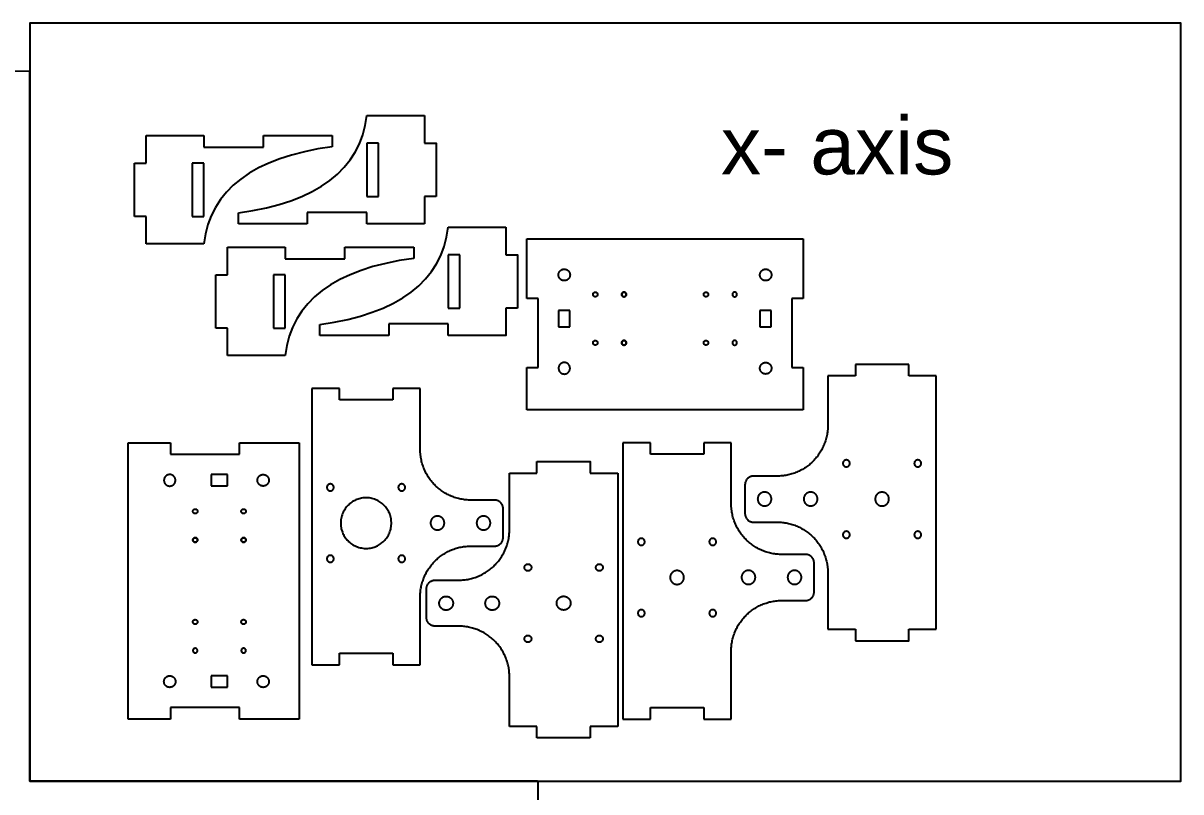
# Model space of a CAD drawing. Header units: millimetres. Extents: x 0 to 1320, y -1499 to 0.
# Drawn here: x 308 to 810, y -1011 to -677 of the extents above; entities that cross this region are included whole.
import ezdxf

# ---------------------------------------------------------------- set-up
doc = ezdxf.new("R2010")
doc.units = ezdxf.units.MM
doc.header["$MEASUREMENT"] = 0
for name, color, linetype, true_color in [('Default', 178, 'Continuous', 0x000000), ('inner', 5, 'Continuous', 0x0000ff), ('mechanics', 178, 'Continuous', 0x000000), ('outer', 1, 'Continuous', 0xff0000)]:
    doc.layers.add(name, color=color, linetype=linetype, true_color=true_color)

msp = doc.modelspace()

# ---------------------------------------------------------------- linework, layer by layer
at = {"layer": 'Default'}
for points in [[(310.76, -698.05), (184.75, -697.88), (185.72, -1498.61), (532.03, -1499.08), (531.43, -1006.32)], [(531.06, -1006.32), (310.76, -1006.32), (310.76, -698.31)]]:
    msp.add_lwpolyline(points, dxfattribs=at)
at = {"layer": 'inner'}
msp.add_lwpolyline([(310.76, -1006.32), (810.32, -1006.32), (810.32, -677.03), (310.76, -677.03)], close=True, dxfattribs=at)
for points in [[(462.06, -729.12), (459.56, -729.12), (457.06, -729.12)], [(457.06, -729.12), (457.06, -740.7), (457.06, -752.27)], [(462.06, -752.27), (462.06, -740.7), (462.06, -729.12)], [(386.21, -737.8), (383.71, -737.8), (381.21, -737.8)], [(381.21, -737.8), (381.21, -749.38), (381.21, -760.96)], [(386.21, -760.96), (386.21, -749.38), (386.21, -737.8)], [(457.06, -752.27), (459.56, -752.27), (462.06, -752.27)], [(381.21, -760.96), (383.71, -760.96), (386.21, -760.96)], [(497.36, -777.61), (494.86, -777.61), (492.36, -777.61)], [(492.36, -777.61), (492.36, -789.19), (492.36, -800.76)], [(497.36, -800.76), (497.36, -789.19), (497.36, -777.61)], [(421.51, -786.29), (419.01, -786.29), (416.51, -786.29)], [(416.51, -786.29), (416.51, -797.87), (416.51, -809.44)], [(421.51, -809.44), (421.51, -797.87), (421.51, -786.29)], [(492.36, -800.76), (494.86, -800.76), (497.36, -800.76)], [(416.51, -809.44), (419.01, -809.44), (421.51, -809.44)], [(692.2, -825.25), (680.62, -825.25), (669.05, -825.25)], [(669.05, -825.25), (669.05, -827.75), (669.05, -830.25)], [(692.2, -830.25), (692.2, -827.75), (692.2, -825.25)], [(669.05, -830.25), (663.09, -830.25), (657.12, -830.25)], [(704.12, -830.25), (698.16, -830.25), (692.2, -830.25)], [(704.12, -940.24), (704.12, -885.25), (704.12, -830.25)], [(445.08, -835.68), (439.12, -835.68), (433.16, -835.68)], [(433.16, -835.68), (433.16, -895.67), (433.16, -955.67)], [(445.08, -840.68), (445.08, -838.18), (445.08, -835.68)], [(480.16, -835.68), (474.19, -835.68), (468.23, -835.68)], [(468.23, -835.68), (468.23, -838.17), (468.23, -840.67)], [(468.23, -840.67), (456.66, -840.67), (445.08, -840.68)], [(580.07, -859.3), (574.11, -859.3), (568.15, -859.3)], [(568.15, -859.3), (568.15, -919.29), (568.15, -979.29)], [(580.07, -864.3), (580.07, -861.8), (580.07, -859.3)], [(615.15, -859.3), (609.18, -859.3), (603.22, -859.3)], [(603.22, -859.3), (603.22, -861.8), (603.22, -864.29)], [(530.84, -872.44), (530.84, -869.94), (530.84, -867.44)], [(530.84, -867.44), (542.42, -867.44), (554, -867.44)], [(554, -867.44), (553.99, -867.44), (553.99, -867.44)], [(553.99, -867.44), (553.99, -869.94), (553.99, -872.44)], [(554, -867.44), (554, -867.44), (554, -867.44)], [(603.22, -864.29), (591.65, -864.3), (580.07, -864.3)], [(518.92, -872.44), (524.88, -872.44), (530.84, -872.44)], [(553.99, -872.44), (559.95, -872.44), (565.92, -872.44)], [(565.92, -872.44), (565.92, -927.44), (565.92, -982.44)], [(657.12, -940.25), (663.09, -940.25), (669.05, -940.24)], [(669.05, -940.24), (669.05, -942.74), (669.05, -945.24)], [(692.2, -945.24), (692.2, -942.74), (692.2, -940.24)], [(692.2, -940.24), (698.16, -940.24), (704.12, -940.24)], [(669.05, -945.24), (680.63, -945.25), (692.2, -945.25)], [(692.2, -945.25), (692.2, -945.25), (692.2, -945.24)], [(692.2, -945.24), (692.2, -945.24), (692.2, -945.24)], [(445.08, -955.67), (445.08, -953.17), (445.08, -950.67)], [(445.08, -950.67), (456.66, -950.67), (468.23, -950.67)], [(468.23, -950.67), (468.23, -953.17), (468.23, -955.67)], [(433.16, -955.67), (439.12, -955.67), (445.08, -955.67)], [(468.23, -955.67), (474.19, -955.67), (480.16, -955.67)], [(580.07, -979.29), (580.07, -976.79), (580.07, -974.29)], [(580.07, -974.29), (591.65, -974.29), (603.22, -974.29)], [(603.22, -974.29), (603.22, -976.79), (603.22, -979.29)], [(568.15, -979.29), (574.11, -979.29), (580.07, -979.29)], [(603.22, -979.29), (609.18, -979.29), (615.15, -979.29)], [(530.84, -982.44), (524.88, -982.44), (518.92, -982.44)], [(530.84, -987.43), (530.84, -984.94), (530.84, -982.44)], [(565.92, -982.44), (559.95, -982.44), (553.99, -982.44)], [(553.99, -982.44), (553.99, -984.94), (553.99, -987.43)], [(553.99, -987.43), (542.42, -987.43), (530.84, -987.43)]]:
    msp.add_open_spline(points, degree=2, dxfattribs=at)
for points, weights, knots in [([(557.17, -794.87), (557.17, -793.87), (556.17, -793.87), (555.17, -793.87), (555.17, -794.87), (555.17, -795.87), (556.17, -795.87), (557.17, -795.87), (557.17, -794.87)], [1, 0.707106781187, 1, 0.707106781187, 1, 0.707106781187, 1, 0.707106781187, 1], [0, 0, 0, 1.570796, 1.570796, 3.141593, 3.141593, 4.712389, 4.712389, 6.283185, 6.283185, 6.283185]), ([(567.62, -794.87), (567.62, -795.87), (568.62, -795.87), (569.62, -795.87), (569.62, -794.87), (569.62, -793.87), (568.62, -793.87), (567.62, -793.87), (567.62, -794.87)], [1, 0.707106781187, 1, 0.707106781187, 1, 0.707106781187, 1, 0.707106781187, 1], [-6.283185, -6.283185, -6.283185, -4.712389, -4.712389, -3.141593, -3.141593, -1.570796, -1.570796, 0, 0, 0]), ([(557.17, -815.87), (557.17, -814.87), (556.17, -814.87), (555.17, -814.87), (555.17, -815.87), (555.17, -816.87), (556.17, -816.87), (557.17, -816.87), (557.17, -815.87)], [1, 0.707106781187, 1, 0.707106781187, 1, 0.707106781187, 1, 0.707106781187, 1], [0, 0, 0, 1.570796, 1.570796, 3.141593, 3.141593, 4.712389, 4.712389, 6.283185, 6.283185, 6.283185]), ([(567.62, -815.87), (567.62, -816.87), (568.62, -816.87), (569.62, -816.87), (569.62, -815.87), (569.62, -814.87), (568.62, -814.87), (567.62, -814.87), (567.62, -815.87)], [1, 0.707106781187, 1, 0.707106781187, 1, 0.707106781187, 1, 0.707106781187, 1], [-6.283185, -6.283185, -6.283185, -4.712389, -4.712389, -3.141593, -3.141593, -1.570796, -1.570796, 0, 0, 0]), ([(657.12, -830.25), (657.12, -841), (657.13, -851.75), (657.13, -860.86), (650.68, -867.31), (644.24, -873.75), (635.13, -873.75), (629.98, -873.75), (624.83, -873.75), (621.13, -873.75), (621.13, -877.45), (621.13, -883.75), (621.13, -890.05), (621.13, -893.75), (624.83, -893.75), (629.98, -893.75), (635.13, -893.75), (644.24, -893.75), (650.68, -900.19), (657.07, -906.58), (657.12, -915.62), (657.12, -927.93), (657.12, -940.25)], [1.0011815416, 1.0011815416, 1.0011815416, 0.924963708966, 1.0011815416, 0.924963708966, 1.0011815416, 1.0011815416, 1.0011815416, 0.707942257265, 1.0011815416, 1.0011815416, 1.0011815416, 0.707942257265, 1.0011815416, 1.0011815416, 1.0011815416, 0.92496969662, 1.0011815416, 0.925565119298, 1, 1, 1], [283.044746, 283.044746, 283.044746, 304.54244, 304.54244, 321.822053, 321.822053, 339.101665, 339.101665, 349.401205, 349.401205, 355.213153, 355.213153, 367.813159, 367.813159, 373.625108, 373.625108, 383.924817, 383.924817, 401.203743, 401.203743, 418.347673, 418.347673, 442.974039, 442.974039, 442.974039]), ([(502.16, -884.17), (493.04, -884.17), (486.6, -877.73), (480.15, -871.29), (480.16, -862.17), (480.16, -848.92), (480.16, -835.68)], [1, 0.923872115627, 1, 0.923872115627, 1, 1, 1], [852.658169, 852.658169, 852.658169, 869.937782, 869.937782, 887.217394, 887.217394, 913.71351, 913.71351, 913.71351]), ([(637.15, -907.79), (628.03, -907.79), (621.59, -901.35), (615.14, -894.91), (615.15, -885.79), (615.15, -872.54), (615.15, -859.3)], [1, 0.923872115627, 1, 0.923872115627, 1, 1, 1], [852.658169, 852.658169, 852.658169, 869.937782, 869.937782, 887.217394, 887.217394, 913.71351, 913.71351, 913.71351]), ([(666.63, -868.24), (666.63, -869.74), (665.13, -869.74), (663.63, -869.74), (663.63, -868.24), (663.63, -866.74), (665.13, -866.74), (666.63, -866.74), (666.63, -868.24)], [1, 0.707106781187, 1, 0.707106781187, 1, 0.707106781187, 1, 0.707106781187, 1], [0, 0, 0, 2.356194, 2.356194, 4.712389, 4.712389, 7.068583, 7.068583, 9.424778, 9.424778, 9.424778]), ([(697.63, -868.24), (697.63, -869.74), (696.13, -869.74), (694.63, -869.74), (694.63, -868.24), (694.63, -866.74), (696.13, -866.74), (697.63, -866.74), (697.63, -868.24)], [1, 0.707106781187, 1, 0.707106781187, 1, 0.707106781187, 1, 0.707106781187, 1], [0, 0, 0, 2.356194, 2.356194, 4.712389, 4.712389, 7.068583, 7.068583, 9.424778, 9.424778, 9.424778]), ([(518.92, -982.44), (518.92, -971.69), (518.92, -960.94), (518.92, -951.83), (512.47, -945.38), (506.03, -938.94), (496.92, -938.94), (491.77, -938.94), (486.62, -938.94), (482.92, -938.94), (482.92, -935.24), (482.92, -928.94), (482.92, -922.64), (482.92, -918.94), (486.62, -918.94), (491.77, -918.94), (496.92, -918.94), (506.03, -918.94), (512.47, -912.49), (518.86, -906.1), (518.92, -897.07), (518.92, -884.75), (518.92, -872.44)], [1.0011815416, 1.0011815416, 1.0011815416, 0.924963708966, 1.0011815416, 0.924963708966, 1.0011815416, 1.0011815416, 1.0011815416, 0.707942257265, 1.0011815416, 1.0011815416, 1.0011815416, 0.707942257265, 1.0011815416, 1.0011815416, 1.0011815416, 0.92496969662, 1.0011815416, 0.925565119298, 1, 1, 1], [283.044746, 283.044746, 283.044746, 304.54244, 304.54244, 321.822053, 321.822053, 339.101665, 339.101665, 349.401205, 349.401205, 355.213153, 355.213153, 367.813159, 367.813159, 373.625108, 373.625108, 383.924817, 383.924817, 401.203743, 401.203743, 418.347673, 418.347673, 442.974039, 442.974039, 442.974039]), ([(439.65, -878.67), (439.65, -877.17), (441.15, -877.17), (442.65, -877.17), (442.65, -878.67), (442.65, -880.17), (441.15, -880.17), (439.65, -880.17), (439.65, -878.67)], [1, 0.707106781187, 1, 0.707106781187, 1, 0.707106781187, 1, 0.707106781187, 1], [-9.424778, -9.424778, -9.424778, -7.068583, -7.068583, -4.712389, -4.712389, -2.356194, -2.356194, 0, 0, 0]), ([(470.65, -878.67), (470.65, -877.17), (472.15, -877.17), (473.65, -877.17), (473.65, -878.67), (473.65, -880.17), (472.15, -880.17), (470.65, -880.17), (470.65, -878.67)], [1, 0.707106781187, 1, 0.707106781187, 1, 0.707106781187, 1, 0.707106781187, 1], [-9.424778, -9.424778, -9.424778, -7.068583, -7.068583, -4.712389, -4.712389, -2.356194, -2.356194, 0, 0, 0]), ([(462.88, -903.24), (453.81, -909.46), (447.58, -900.39), (441.36, -891.32), (450.43, -885.1), (459.5, -878.88), (465.73, -887.95), (471.95, -897.02), (462.88, -903.24)], [1, 0.707106781187, 1, 0.707106781187, 1, 0.707106781187, 1, 0.707106851018, 0.999999860338], [-69.115038, -69.115038, -69.115038, -51.836278, -51.836278, -34.557517, -34.557517, -17.278757, -17.278757, 0, 0, 0]), ([(480.16, -955.67), (480.16, -940.92), (480.15, -926.17), (480.15, -917.06), (486.6, -910.62), (493.04, -904.17), (502.15, -904.17), (507.3, -904.17), (512.45, -904.17), (516.15, -904.17), (516.15, -900.47), (516.15, -894.17), (516.15, -887.87), (516.15, -884.17), (512.45, -884.17), (507.3, -884.17), (502.16, -884.17)], [1, 1, 1, 0.923878096214, 1, 0.923878096214, 1, 1, 1, 0.707106781186, 1, 1, 1, 0.707106781186, 1, 1, 1], [1147.700593, 1147.700593, 1147.700593, 1177.19468, 1177.19468, 1194.473605, 1194.473605, 1211.75253, 1211.75253, 1222.052238, 1222.052238, 1227.864187, 1227.864187, 1240.464192, 1240.464192, 1246.27614, 1246.27614, 1256.575679, 1256.575679, 1256.575679]), ([(632.63, -883.7), (632.63, -886.7), (629.63, -886.7), (626.63, -886.7), (626.63, -883.7), (626.63, -880.7), (629.63, -880.7), (632.63, -880.7), (632.63, -883.7)], [1, 0.707106781187, 1, 0.707106781187, 1, 0.707106781187, 1, 0.707106781187, 1], [0, 0, 0, 4.712389, 4.712389, 9.424778, 9.424778, 14.137167, 14.137167, 18.849556, 18.849556, 18.849556]), ([(652.63, -883.7), (652.63, -886.7), (649.63, -886.7), (646.63, -886.7), (646.63, -883.7), (646.63, -880.7), (649.63, -880.7), (652.63, -880.7), (652.63, -883.7)], [1, 0.707106781187, 1, 0.707106781187, 1, 0.707106781187, 1, 0.707106781187, 1], [0, 0, 0, 4.712389, 4.712389, 9.424778, 9.424778, 14.137167, 14.137167, 18.849556, 18.849556, 18.849556]), ([(680.63, -886.74), (677.63, -886.74), (677.63, -883.74), (677.63, -880.74), (680.63, -880.74), (683.63, -880.74), (683.63, -883.74), (683.63, -886.74), (680.63, -886.74)], [0.999999860338, 0.707106851018, 1, 0.707106781187, 1, 0.707106781187, 1, 0.707106920849, 0.999999720675], [-109.06122, -109.06122, -109.06122, -104.348831, -104.348831, -99.636442, -99.636442, -94.924052, -94.924052, -90.211664, -90.211664, -90.211664]), ([(382.5, -890.05), (383.5, -890.05), (383.5, -889.05), (383.5, -888.05), (382.5, -888.05), (381.5, -888.05), (381.5, -889.05), (381.5, -890.05), (382.5, -890.05)], [1, 0.707106781187, 1, 0.707106781187, 1, 0.707106781187, 1, 0.707106781187, 1], [0, 0, 0, 1.570796, 1.570796, 3.141593, 3.141593, 4.712389, 4.712389, 6.283185, 6.283185, 6.283185]), ([(403.5, -890.05), (404.5, -890.05), (404.5, -889.05), (404.5, -888.05), (403.5, -888.05), (402.5, -888.05), (402.5, -889.05), (402.5, -890.05), (403.5, -890.05)], [1, 0.707106781187, 1, 0.707106781187, 1, 0.707106781187, 1, 0.707106781187, 1], [0, 0, 0, 1.570796, 1.570796, 3.141593, 3.141593, 4.712389, 4.712389, 6.283185, 6.283185, 6.283185]), ([(484.65, -894.12), (484.65, -891.12), (487.65, -891.12), (490.65, -891.12), (490.65, -894.12), (490.65, -897.12), (487.65, -897.12), (484.65, -897.12), (484.65, -894.12)], [1, 0.707106781187, 1, 0.707106781187, 1, 0.707106781187, 1, 0.707106781187, 1], [-18.849556, -18.849556, -18.849556, -14.137167, -14.137167, -9.424778, -9.424778, -4.712389, -4.712389, 0, 0, 0]), ([(504.65, -894.12), (504.65, -891.12), (507.65, -891.12), (510.65, -891.12), (510.65, -894.12), (510.65, -897.12), (507.65, -897.12), (504.65, -897.12), (504.65, -894.12)], [1, 0.707106781187, 1, 0.707106781187, 1, 0.707106781187, 1, 0.707106781187, 1], [-18.849556, -18.849556, -18.849556, -14.137167, -14.137167, -9.424778, -9.424778, -4.712389, -4.712389, 0, 0, 0]), ([(666.63, -899.24), (666.63, -900.74), (665.13, -900.74), (663.63, -900.74), (663.63, -899.24), (663.63, -897.74), (665.13, -897.74), (666.63, -897.74), (666.63, -899.24)], [1, 0.707106781187, 1, 0.707106781187, 1, 0.707106781187, 1, 0.707106781187, 1], [0, 0, 0, 2.356194, 2.356194, 4.712389, 4.712389, 7.068583, 7.068583, 9.424778, 9.424778, 9.424778]), ([(697.63, -899.24), (697.63, -900.74), (696.13, -900.74), (694.63, -900.74), (694.63, -899.24), (694.63, -897.74), (696.13, -897.74), (697.63, -897.74), (697.63, -899.24)], [1, 0.707106781187, 1, 0.707106781187, 1, 0.707106781187, 1, 0.707106781187, 1], [0, 0, 0, 2.356194, 2.356194, 4.712389, 4.712389, 7.068583, 7.068583, 9.424778, 9.424778, 9.424778]), ([(382.5, -900.5), (381.5, -900.5), (381.5, -901.5), (381.5, -902.5), (382.5, -902.5), (383.5, -902.5), (383.5, -901.5), (383.5, -900.5), (382.5, -900.5)], [1, 0.707106781187, 1, 0.707106781187, 1, 0.707106781187, 1, 0.707106781187, 1], [-6.283185, -6.283185, -6.283185, -4.712389, -4.712389, -3.141593, -3.141593, -1.570796, -1.570796, 0, 0, 0]), ([(403.5, -900.5), (402.5, -900.5), (402.5, -901.5), (402.5, -902.5), (403.5, -902.5), (404.5, -902.5), (404.5, -901.5), (404.5, -900.5), (403.5, -900.5)], [1, 0.707106781187, 1, 0.707106781187, 1, 0.707106781187, 1, 0.707106781187, 1], [-6.283185, -6.283185, -6.283185, -4.712389, -4.712389, -3.141593, -3.141593, -1.570796, -1.570796, 0, 0, 0]), ([(574.64, -902.29), (574.64, -900.79), (576.14, -900.79), (577.64, -900.79), (577.64, -902.29), (577.64, -903.79), (576.14, -903.79), (574.64, -903.79), (574.64, -902.29)], [1, 0.707106781187, 1, 0.707106781187, 1, 0.707106781187, 1, 0.707106781187, 1], [-9.424778, -9.424778, -9.424778, -7.068583, -7.068583, -4.712389, -4.712389, -2.356194, -2.356194, 0, 0, 0]), ([(605.64, -902.29), (605.64, -900.79), (607.14, -900.79), (608.64, -900.79), (608.64, -902.29), (608.64, -903.79), (607.14, -903.79), (605.64, -903.79), (605.64, -902.29)], [1, 0.707106781187, 1, 0.707106781187, 1, 0.707106781187, 1, 0.707106781187, 1], [-9.424778, -9.424778, -9.424778, -7.068583, -7.068583, -4.712389, -4.712389, -2.356194, -2.356194, 0, 0, 0]), ([(439.65, -909.67), (439.65, -908.17), (441.15, -908.17), (442.65, -908.17), (442.65, -909.67), (442.65, -911.17), (441.15, -911.17), (439.65, -911.17), (439.65, -909.67)], [1, 0.707106781187, 1, 0.707106781187, 1, 0.707106781187, 1, 0.707106781187, 1], [-9.424778, -9.424778, -9.424778, -7.068583, -7.068583, -4.712389, -4.712389, -2.356194, -2.356194, 0, 0, 0]), ([(470.65, -909.67), (470.65, -908.17), (472.15, -908.17), (473.65, -908.17), (473.65, -909.67), (473.65, -911.17), (472.15, -911.17), (470.65, -911.17), (470.65, -909.67)], [1, 0.707106781187, 1, 0.707106781187, 1, 0.707106781187, 1, 0.707106781187, 1], [-9.424778, -9.424778, -9.424778, -7.068583, -7.068583, -4.712389, -4.712389, -2.356194, -2.356194, 0, 0, 0]), ([(615.15, -979.29), (615.15, -964.54), (615.14, -949.79), (615.14, -940.68), (621.59, -934.24), (628.03, -927.79), (637.14, -927.79), (642.29, -927.79), (647.44, -927.79), (651.14, -927.79), (651.14, -924.09), (651.14, -917.79), (651.14, -911.49), (651.14, -907.79), (647.44, -907.79), (642.29, -907.79), (637.15, -907.79)], [1, 1, 1, 0.923878096214, 1, 0.923878096214, 1, 1, 1, 0.707106781186, 1, 1, 1, 0.707106781186, 1, 1, 1], [1147.700593, 1147.700593, 1147.700593, 1177.19468, 1177.19468, 1194.473605, 1194.473605, 1211.75253, 1211.75253, 1222.052238, 1222.052238, 1227.864187, 1227.864187, 1240.464192, 1240.464192, 1246.27614, 1246.27614, 1256.575679, 1256.575679, 1256.575679]), ([(528.42, -913.44), (528.42, -911.94), (526.92, -911.94), (525.42, -911.94), (525.42, -913.44), (525.42, -914.94), (526.92, -914.94), (528.42, -914.94), (528.42, -913.44)], [1, 0.707106781187, 1, 0.707106781187, 1, 0.707106781187, 1, 0.707106781187, 1], [0, 0, 0, 2.356194, 2.356194, 4.712389, 4.712389, 7.068583, 7.068583, 9.424778, 9.424778, 9.424778]), ([(559.42, -913.44), (559.42, -911.94), (557.92, -911.94), (556.42, -911.94), (556.42, -913.44), (556.42, -914.94), (557.92, -914.94), (559.42, -914.94), (559.42, -913.44)], [1, 0.707106781187, 1, 0.707106781187, 1, 0.707106781187, 1, 0.707106781187, 1], [0, 0, 0, 2.356194, 2.356194, 4.712389, 4.712389, 7.068583, 7.068583, 9.424778, 9.424778, 9.424778]), ([(594.64, -917.79), (594.64, -920.79), (591.64, -920.79), (588.64, -920.79), (588.64, -917.79), (588.64, -914.79), (591.64, -914.79), (594.64, -914.79), (594.64, -917.79)], [0.999999860338, 0.707106851018, 1, 0.707106781187, 1, 0.707106781187, 1, 0.707106851018, 0.999999860338], [90.211664, 90.211664, 90.211664, 94.924053, 94.924053, 99.636442, 99.636442, 104.348832, 104.348832, 109.06122, 109.06122, 109.06122]), ([(619.64, -917.74), (619.64, -914.74), (622.64, -914.74), (625.64, -914.74), (625.64, -917.74), (625.64, -920.74), (622.64, -920.74), (619.64, -920.74), (619.64, -917.74)], [1, 0.707106781187, 1, 0.707106781187, 1, 0.707106781187, 1, 0.707106781187, 1], [-18.849556, -18.849556, -18.849556, -14.137167, -14.137167, -9.424778, -9.424778, -4.712389, -4.712389, 0, 0, 0]), ([(639.64, -917.74), (639.64, -914.74), (642.64, -914.74), (645.64, -914.74), (645.64, -917.74), (645.64, -920.74), (642.64, -920.74), (639.64, -920.74), (639.64, -917.74)], [1, 0.707106781187, 1, 0.707106781187, 1, 0.707106781187, 1, 0.707106781187, 1], [-18.849556, -18.849556, -18.849556, -14.137167, -14.137167, -9.424778, -9.424778, -4.712389, -4.712389, 0, 0, 0]), ([(494.42, -928.99), (494.42, -925.99), (491.42, -925.99), (488.42, -925.99), (488.42, -928.99), (488.42, -931.99), (491.42, -931.99), (494.42, -931.99), (494.42, -928.99)], [1, 0.707106781187, 1, 0.707106781187, 1, 0.707106781187, 1, 0.707106781187, 1], [0, 0, 0, 4.712389, 4.712389, 9.424778, 9.424778, 14.137167, 14.137167, 18.849556, 18.849556, 18.849556]), ([(514.42, -928.99), (514.42, -925.99), (511.42, -925.99), (508.42, -925.99), (508.42, -928.99), (508.42, -931.99), (511.42, -931.99), (514.42, -931.99), (514.42, -928.99)], [1, 0.707106781187, 1, 0.707106781187, 1, 0.707106781187, 1, 0.707106781187, 1], [0, 0, 0, 4.712389, 4.712389, 9.424778, 9.424778, 14.137167, 14.137167, 18.849556, 18.849556, 18.849556]), ([(542.42, -925.94), (539.42, -925.94), (539.42, -928.94), (539.42, -931.94), (542.42, -931.94), (545.42, -931.94), (545.42, -928.94), (545.42, -925.94), (542.42, -925.94)], [0.999999860338, 0.707106851018, 1, 0.707106781187, 1, 0.707106781187, 1, 0.707106920849, 0.999999720675], [-109.06122, -109.06122, -109.06122, -104.348831, -104.348831, -99.636442, -99.636442, -94.924052, -94.924052, -90.211664, -90.211664, -90.211664]), ([(574.64, -933.29), (574.64, -931.79), (576.14, -931.79), (577.64, -931.79), (577.64, -933.29), (577.64, -934.79), (576.14, -934.79), (574.64, -934.79), (574.64, -933.29)], [1, 0.707106781187, 1, 0.707106781187, 1, 0.707106781187, 1, 0.707106781187, 1], [-9.424778, -9.424778, -9.424778, -7.068583, -7.068583, -4.712389, -4.712389, -2.356194, -2.356194, 0, 0, 0]), ([(605.64, -933.29), (605.64, -931.79), (607.14, -931.79), (608.64, -931.79), (608.64, -933.29), (608.64, -934.79), (607.14, -934.79), (605.64, -934.79), (605.64, -933.29)], [1, 0.707106781187, 1, 0.707106781187, 1, 0.707106781187, 1, 0.707106781187, 1], [-9.424778, -9.424778, -9.424778, -7.068583, -7.068583, -4.712389, -4.712389, -2.356194, -2.356194, 0, 0, 0]), ([(528.42, -944.44), (528.42, -942.94), (526.92, -942.94), (525.42, -942.94), (525.42, -944.44), (525.42, -945.94), (526.92, -945.94), (528.42, -945.94), (528.42, -944.44)], [1, 0.707106781187, 1, 0.707106781187, 1, 0.707106781187, 1, 0.707106781187, 1], [0, 0, 0, 2.356194, 2.356194, 4.712389, 4.712389, 7.068583, 7.068583, 9.424778, 9.424778, 9.424778]), ([(559.42, -944.44), (559.42, -942.94), (557.92, -942.94), (556.42, -942.94), (556.42, -944.44), (556.42, -945.94), (557.92, -945.94), (559.42, -945.94), (559.42, -944.44)], [1, 0.707106781187, 1, 0.707106781187, 1, 0.707106781187, 1, 0.707106781187, 1], [0, 0, 0, 2.356194, 2.356194, 4.712389, 4.712389, 7.068583, 7.068583, 9.424778, 9.424778, 9.424778])]:
    msp.add_rational_spline(points, weights, degree=2, knots=knots, dxfattribs=at)
at = {"layer": 'mechanics'}
for p, q in [((526.41, -796.63), (526.41, -770.75)), ((526.41, -770.75), (646.41, -770.75)), ((646.41, -770.75), (646.41, -796.63)), ((531.41, -796.63), (526.41, -796.63)), ((531.41, -826.57), (531.41, -796.63)), ((646.41, -796.63), (641.4, -796.63)), ((641.4, -796.63), (641.41, -826.57)), ((526.41, -844.95), (526.41, -826.57)), ((526.41, -826.57), (531.41, -826.57)), ((641.41, -826.57), (646.41, -826.57)), ((646.41, -826.57), (646.41, -844.95)), ((646.41, -844.95), (526.42, -844.95)), ((353.42, -859.3), (371.8, -859.3)), ((353.42, -979.29), (353.42, -859.3)), ((371.8, -859.3), (371.8, -864.29)), ((401.74, -864.29), (401.74, -859.29)), ((401.74, -859.29), (427.62, -859.29)), ((427.62, -859.29), (427.62, -979.29)), ((371.8, -864.29), (401.74, -864.29)), ((401.74, -974.29), (371.8, -974.29)), ((371.8, -974.29), (371.8, -979.29)), ((401.74, -979.29), (401.74, -974.29)), ((371.8, -979.29), (353.42, -979.29)), ((427.62, -979.29), (401.74, -979.29))]:
    msp.add_line(p, q, dxfattribs=at)
for points, knots in [([(542.69, -788.87), (545.19, -788.87), (545.19, -786.37), (545.19, -783.87), (542.69, -783.87), (540.19, -783.87), (540.19, -786.37), (540.19, -788.87), (542.69, -788.87)], [-15.707963, -15.707963, -15.707963, -11.780972, -11.780972, -7.853982, -7.853982, -3.926991, -3.926991, 0, 0, 0]), ([(630.12, -788.87), (632.62, -788.87), (632.62, -786.37), (632.62, -783.87), (630.12, -783.87), (627.62, -783.87), (627.62, -786.37), (627.62, -788.87), (630.12, -788.87)], [-15.707963, -15.707963, -15.707963, -11.780972, -11.780972, -7.853982, -7.853982, -3.926991, -3.926991, 0, 0, 0]), ([(557.17, -794.87), (557.17, -793.87), (556.17, -793.87), (555.17, -793.87), (555.17, -794.87), (555.17, -795.87), (556.17, -795.87), (557.17, -795.87), (557.17, -794.87)], [0, 0, 0, 1.570796, 1.570796, 3.141593, 3.141593, 4.712389, 4.712389, 6.283185, 6.283185, 6.283185]), ([(567.62, -794.87), (567.62, -793.87), (568.62, -793.87), (569.62, -793.87), (569.62, -794.87), (569.62, -795.87), (568.62, -795.87), (567.62, -795.87), (567.62, -794.87)], [0, 0, 0, 1.570796, 1.570796, 3.141593, 3.141593, 4.712389, 4.712389, 6.283185, 6.283185, 6.283185]), ([(605.2, -794.87), (605.2, -793.87), (604.2, -793.87), (603.2, -793.87), (603.2, -794.87), (603.2, -795.87), (604.2, -795.87), (605.2, -795.87), (605.2, -794.87)], [0, 0, 0, 1.570796, 1.570796, 3.141593, 3.141593, 4.712389, 4.712389, 6.283185, 6.283185, 6.283185]), ([(615.65, -794.87), (615.65, -793.87), (616.65, -793.87), (617.65, -793.87), (617.65, -794.87), (617.65, -795.87), (616.65, -795.87), (615.65, -795.87), (615.65, -794.87)], [0, 0, 0, 1.570796, 1.570796, 3.141593, 3.141593, 4.712389, 4.712389, 6.283185, 6.283185, 6.283185]), ([(557.17, -815.87), (557.17, -814.87), (556.17, -814.87), (555.17, -814.87), (555.17, -815.87), (555.17, -816.87), (556.17, -816.87), (557.17, -816.87), (557.17, -815.87)], [0, 0, 0, 1.570796, 1.570796, 3.141593, 3.141593, 4.712389, 4.712389, 6.283185, 6.283185, 6.283185]), ([(567.62, -815.87), (567.62, -814.87), (568.62, -814.87), (569.62, -814.87), (569.62, -815.87), (569.62, -816.87), (568.62, -816.87), (567.62, -816.87), (567.62, -815.87)], [0, 0, 0, 1.570796, 1.570796, 3.141593, 3.141593, 4.712389, 4.712389, 6.283185, 6.283185, 6.283185]), ([(605.2, -815.87), (605.2, -814.87), (604.2, -814.87), (603.2, -814.87), (603.2, -815.87), (603.2, -816.87), (604.2, -816.87), (605.2, -816.87), (605.2, -815.87)], [0, 0, 0, 1.570796, 1.570796, 3.141593, 3.141593, 4.712389, 4.712389, 6.283185, 6.283185, 6.283185]), ([(615.65, -815.87), (615.65, -814.87), (616.65, -814.87), (617.65, -814.87), (617.65, -815.87), (617.65, -816.87), (616.65, -816.87), (615.65, -816.87), (615.65, -815.87)], [0, 0, 0, 1.570796, 1.570796, 3.141593, 3.141593, 4.712389, 4.712389, 6.283185, 6.283185, 6.283185]), ([(545.2, -826.92), (545.2, -829.42), (542.7, -829.42), (540.2, -829.42), (540.2, -826.92), (540.2, -824.42), (542.7, -824.42), (545.2, -824.42), (545.2, -826.92)], [-15.707963, -15.707963, -15.707963, -11.780972, -11.780972, -7.853982, -7.853982, -3.926991, -3.926991, 0, 0, 0]), ([(627.62, -826.92), (627.62, -829.42), (630.12, -829.42), (632.62, -829.42), (632.62, -826.92), (632.62, -824.42), (630.12, -824.42), (627.62, -824.42), (627.62, -826.92)], [-15.707963, -15.707963, -15.707963, -11.780972, -11.780972, -7.853982, -7.853982, -3.926991, -3.926991, 0, 0, 0]), ([(371.45, -878.08), (368.95, -878.08), (368.94, -875.58), (368.94, -873.08), (371.44, -873.08), (373.94, -873.08), (373.94, -875.58), (373.95, -878.08), (371.45, -878.08)], [-15.707963, -15.707963, -15.707963, -11.780972, -11.780972, -7.853982, -7.853982, -3.926991, -3.926991, 0, 0, 0]), ([(409.5, -875.57), (409.5, -878.07), (412, -878.07), (414.5, -878.07), (414.5, -875.57), (414.5, -873.07), (412, -873.07), (409.5, -873.07), (409.5, -875.57)], [-15.707963, -15.707963, -15.707963, -11.780972, -11.780972, -7.853982, -7.853982, -3.926991, -3.926991, 0, 0, 0]), ([(382.5, -890.05), (383.5, -890.05), (383.5, -889.05), (383.5, -888.05), (382.5, -888.05), (381.5, -888.05), (381.5, -889.05), (381.5, -890.05), (382.5, -890.05)], [0, 0, 0, 1.570796, 1.570796, 3.141593, 3.141593, 4.712389, 4.712389, 6.283185, 6.283185, 6.283185]), ([(403.5, -890.05), (404.5, -890.05), (404.5, -889.05), (404.5, -888.05), (403.5, -888.05), (402.5, -888.05), (402.5, -889.05), (402.5, -890.05), (403.5, -890.05)], [0, 0, 0, 1.570796, 1.570796, 3.141593, 3.141593, 4.712389, 4.712389, 6.283185, 6.283185, 6.283185]), ([(382.5, -900.5), (383.5, -900.5), (383.5, -901.5), (383.5, -902.5), (382.5, -902.5), (381.5, -902.5), (381.5, -901.5), (381.5, -900.5), (382.5, -900.5)], [0, 0, 0, 1.570796, 1.570796, 3.141593, 3.141593, 4.712389, 4.712389, 6.283185, 6.283185, 6.283185]), ([(403.5, -900.5), (404.5, -900.5), (404.5, -901.5), (404.5, -902.5), (403.5, -902.5), (402.5, -902.5), (402.5, -901.5), (402.5, -900.5), (403.5, -900.5)], [0, 0, 0, 1.570796, 1.570796, 3.141593, 3.141593, 4.712389, 4.712389, 6.283185, 6.283185, 6.283185]), ([(382.5, -938.09), (383.5, -938.09), (383.5, -937.09), (383.5, -936.09), (382.5, -936.09), (381.5, -936.09), (381.5, -937.09), (381.5, -938.09), (382.5, -938.09)], [0, 0, 0, 1.570796, 1.570796, 3.141593, 3.141593, 4.712389, 4.712389, 6.283185, 6.283185, 6.283185]), ([(403.5, -938.09), (404.5, -938.09), (404.5, -937.09), (404.5, -936.09), (403.5, -936.09), (402.5, -936.09), (402.5, -937.09), (402.5, -938.09), (403.5, -938.09)], [0, 0, 0, 1.570796, 1.570796, 3.141593, 3.141593, 4.712389, 4.712389, 6.283185, 6.283185, 6.283185]), ([(382.5, -948.54), (383.5, -948.54), (383.5, -949.54), (383.5, -950.54), (382.5, -950.54), (381.5, -950.54), (381.5, -949.54), (381.5, -948.54), (382.5, -948.54)], [0, 0, 0, 1.570796, 1.570796, 3.141593, 3.141593, 4.712389, 4.712389, 6.283185, 6.283185, 6.283185]), ([(403.5, -948.54), (404.5, -948.54), (404.5, -949.54), (404.5, -950.54), (403.5, -950.54), (402.5, -950.54), (402.5, -949.54), (402.5, -948.54), (403.5, -948.54)], [0, 0, 0, 1.570796, 1.570796, 3.141593, 3.141593, 4.712389, 4.712389, 6.283185, 6.283185, 6.283185]), ([(371.45, -960.51), (368.95, -960.51), (368.95, -963.01), (368.95, -965.51), (371.45, -965.51), (373.95, -965.51), (373.95, -963.01), (373.95, -960.51), (371.45, -960.51)], [-15.707963, -15.707963, -15.707963, -11.780972, -11.780972, -7.853982, -7.853982, -3.926991, -3.926991, 0, 0, 0]), ([(409.5, -963.01), (409.5, -965.51), (412, -965.51), (414.5, -965.51), (414.5, -963.01), (414.5, -960.51), (412, -960.51), (409.5, -960.51), (409.5, -963.01)], [-15.707963, -15.707963, -15.707963, -11.780972, -11.780972, -7.853982, -7.853982, -3.926991, -3.926991, 0, 0, 0])]:
    msp.add_rational_spline(points, [1, 0.707106781187, 1, 0.707106781187, 1, 0.707106781187, 1, 0.707106781187, 1], degree=2, knots=knots, dxfattribs=at)
for points in [[(545.08, -801.87), (542.64, -801.87), (540.19, -801.87)], [(540.19, -801.87), (540.19, -802.37), (540.19, -802.87)], [(540.19, -802.87), (540.19, -805.37), (540.19, -807.87)], [(545.08, -802.87), (545.08, -802.37), (545.08, -801.87)], [(545.08, -807.87), (545.08, -805.37), (545.08, -802.87)], [(632.51, -801.87), (630.07, -801.87), (627.62, -801.87)], [(627.62, -801.87), (627.62, -802.37), (627.62, -802.87)], [(627.62, -802.87), (627.62, -805.37), (627.62, -807.87)], [(632.51, -802.87), (632.51, -802.37), (632.51, -801.87)], [(632.51, -807.87), (632.51, -805.37), (632.51, -802.87)], [(540.19, -807.87), (540.19, -808.37), (540.19, -808.87)], [(540.19, -808.87), (542.64, -808.87), (545.08, -808.87)], [(545.08, -808.87), (545.08, -808.37), (545.08, -807.87)], [(627.62, -807.87), (627.62, -808.37), (627.62, -808.87)], [(627.62, -808.87), (630.07, -808.87), (632.51, -808.87)], [(632.51, -808.87), (632.51, -808.37), (632.51, -807.87)], [(390.5, -873.07), (390, -873.07), (389.5, -873.07)], [(389.5, -873.07), (389.5, -875.52), (389.5, -877.96)], [(395.5, -873.07), (393, -873.07), (390.5, -873.07)], [(396.5, -873.07), (396, -873.07), (395.5, -873.07)], [(396.5, -877.96), (396.5, -875.52), (396.5, -873.07)], [(389.5, -877.96), (390, -877.96), (390.5, -877.96)], [(390.5, -877.96), (393, -877.96), (395.5, -877.96)], [(395.5, -877.96), (396, -877.96), (396.5, -877.96)], [(390.5, -960.51), (390, -960.51), (389.5, -960.51)], [(389.5, -960.51), (389.5, -962.95), (389.5, -965.39)], [(395.5, -960.51), (393, -960.51), (390.5, -960.51)], [(396.5, -960.51), (396, -960.51), (395.5, -960.51)], [(396.5, -965.39), (396.5, -962.95), (396.5, -960.51)], [(389.5, -965.39), (390, -965.39), (390.5, -965.39)], [(390.5, -965.39), (393, -965.39), (395.5, -965.39)], [(395.5, -965.39), (396, -965.39), (396.5, -965.39)]]:
    msp.add_open_spline(points, degree=2, dxfattribs=at)
at = {"layer": 'outer'}
for p, q in [((361.21, -737.81), (361.21, -725.88)), ((482.06, -752.27), (482.06, -764.2)), ((396.51, -786.29), (396.51, -774.37)), ((517.36, -800.76), (517.36, -812.68))]:
    msp.add_line(p, q, dxfattribs=at)
for points, degree in [([(401.24, -759.39), (435.61, -754.74), (454.22, -740.68), (457.06, -717.2)], 3), ([(457.06, -717.2), (457.06, -717.2), (457.06, -717.2), (457.06, -717.2)], 3), ([(457.06, -717.2), (458.72, -717.2), (460.39, -717.2), (462.06, -717.2)], 3), ([(462.06, -717.2), (462.06, -717.2), (462.06, -717.2), (462.06, -717.2)], 3), ([(462.06, -717.2), (468.65, -717.2), (469.62, -717.2), (482.06, -717.2)], 3), ([(482.06, -717.2), (482.06, -723.16), (482.06, -729.12)], 2), ([(361.21, -725.88), (361.21, -725.88), (361.21, -725.88)], 2), ([(361.21, -725.88), (372.54, -725.88), (374.01, -725.88), (381.21, -725.88)], 3), ([(381.21, -725.88), (381.21, -725.88), (381.21, -725.88), (381.21, -725.88)], 3), ([(381.21, -725.88), (382.87, -725.88), (384.54, -725.88), (386.21, -725.88)], 3), ([(386.21, -725.88), (386.21, -728.38), (386.21, -730.88)], 2), ([(412.09, -730.88), (412.09, -728.38), (412.09, -725.88)], 2), ([(412.09, -725.88), (422.23, -725.88), (432.13, -725.88), (442.02, -725.88)], 3), ([(442.02, -725.88), (442.02, -727.48), (442.02, -729.09), (442.02, -730.69)], 3), ([(442.02, -730.69), (407.65, -735.34), (389.04, -749.4), (386.21, -772.87)], 3), ([(386.21, -730.88), (399.15, -730.88), (412.09, -730.88)], 2), ([(482.06, -729.12), (484.56, -729.12), (487.06, -729.12)], 2), ([(356.21, -737.81), (358.71, -737.81), (361.21, -737.81)], 2), ([(487.06, -752.27), (484.56, -752.27), (482.06, -752.27)], 2), ([(361.21, -760.96), (358.71, -760.96), (356.21, -760.96)], 2), ([(361.21, -772.87), (361.21, -766.92), (361.21, -760.96)], 2), ([(401.24, -764.2), (401.24, -762.6), (401.24, -760.99), (401.24, -759.39)], 3), ([(457.06, -759.2), (444.11, -759.2), (431.17, -759.2)], 2), ([(431.17, -759.2), (431.17, -761.7), (431.17, -764.2)], 2), ([(457.06, -764.2), (457.06, -761.7), (457.06, -759.2)], 2), ([(431.17, -764.2), (421.03, -764.2), (411.13, -764.2), (401.24, -764.2)], 3), ([(436.54, -807.88), (470.92, -803.23), (489.52, -789.17), (492.36, -765.69)], 3), ([(462.06, -764.2), (460.39, -764.2), (458.72, -764.2), (457.06, -764.2)], 3), ([(482.06, -764.2), (470.73, -764.2), (469.25, -764.2), (462.06, -764.2)], 3), ([(462.06, -764.2), (462.06, -764.2), (462.06, -764.2), (462.06, -764.2)], 3), ([(482.06, -764.2), (482.06, -764.2), (482.06, -764.2)], 2), ([(492.36, -765.69), (492.36, -765.69), (492.36, -765.69), (492.36, -765.68)], 3), ([(492.36, -765.68), (494.03, -765.68), (495.69, -765.68), (497.36, -765.68)], 3), ([(497.36, -765.68), (497.36, -765.69), (497.36, -765.69), (497.36, -765.69)], 3), ([(497.36, -765.69), (503.95, -765.69), (504.92, -765.69), (517.36, -765.69)], 3), ([(517.36, -765.69), (517.36, -771.65), (517.36, -777.61)], 2), ([(381.21, -772.87), (374.61, -772.87), (373.64, -772.87), (361.21, -772.87)], 3), ([(381.21, -772.88), (381.21, -772.88), (381.21, -772.88), (381.21, -772.87)], 3), ([(386.21, -772.88), (384.54, -772.88), (382.87, -772.88), (381.21, -772.88)], 3), ([(386.21, -772.87), (386.21, -772.88), (386.21, -772.88), (386.21, -772.88)], 3), ([(396.51, -774.37), (396.51, -774.37), (396.51, -774.37)], 2), ([(396.51, -774.37), (407.84, -774.37), (409.31, -774.37), (416.51, -774.37)], 3), ([(416.51, -774.37), (416.51, -774.37), (416.51, -774.37), (416.51, -774.37)], 3), ([(416.51, -774.37), (418.18, -774.37), (419.84, -774.37), (421.51, -774.37)], 3), ([(421.51, -774.37), (421.51, -776.87), (421.51, -779.37)], 2), ([(447.39, -779.37), (447.39, -776.87), (447.39, -774.36)], 2), ([(447.39, -774.36), (457.54, -774.36), (467.43, -774.36), (477.33, -774.36)], 3), ([(477.33, -774.36), (477.33, -775.97), (477.33, -777.57), (477.33, -779.18)], 3), ([(517.36, -777.61), (519.86, -777.61), (522.36, -777.61)], 2), ([(477.33, -779.18), (442.95, -783.83), (424.35, -797.89), (421.51, -821.36)], 3), ([(421.51, -779.37), (434.45, -779.37), (447.39, -779.37)], 2), ([(391.51, -786.29), (394.01, -786.29), (396.51, -786.29)], 2), ([(522.36, -800.76), (519.86, -800.76), (517.36, -800.76)], 2), ([(436.54, -812.69), (436.54, -811.09), (436.54, -809.48), (436.54, -807.88)], 3), ([(492.36, -807.68), (479.42, -807.68), (466.48, -807.68)], 2), ([(466.48, -807.68), (466.48, -810.19), (466.48, -812.69)], 2), ([(492.36, -812.68), (492.36, -810.18), (492.36, -807.68)], 2), ([(396.51, -809.45), (394.01, -809.45), (391.51, -809.45)], 2), ([(396.51, -821.36), (396.51, -815.4), (396.51, -809.45)], 2), ([(466.48, -812.69), (456.33, -812.69), (446.44, -812.69), (436.54, -812.69)], 3), ([(497.36, -812.68), (495.69, -812.68), (494.03, -812.68), (492.36, -812.68)], 3), ([(497.36, -812.69), (497.36, -812.69), (497.36, -812.69), (497.36, -812.68)], 3), ([(517.36, -812.69), (506.03, -812.69), (504.56, -812.69), (497.36, -812.69)], 3), ([(517.36, -812.68), (517.36, -812.69), (517.36, -812.69)], 2), ([(416.51, -821.36), (409.92, -821.36), (408.95, -821.36), (396.51, -821.36)], 3), ([(416.51, -821.37), (416.51, -821.37), (416.51, -821.36), (416.51, -821.36)], 3), ([(421.51, -821.37), (419.84, -821.37), (418.18, -821.37), (416.51, -821.37)], 3), ([(421.51, -821.36), (421.51, -821.36), (421.51, -821.37), (421.51, -821.37)], 3)]:
    msp.add_open_spline(points, degree=degree, dxfattribs=at)
for points in [[(487.06, -729.12), (487.06, -729.12), (487.06, -729.12), (487.06, -729.12), (487.06, -736.84), (487.06, -744.56), (487.06, -752.27)], [(356.21, -760.96), (356.21, -760.96), (356.21, -760.96), (356.21, -760.96), (356.21, -753.24), (356.21, -745.52), (356.21, -737.81)], [(522.36, -777.61), (522.36, -777.61), (522.36, -777.61), (522.36, -777.61), (522.36, -785.33), (522.36, -793.04), (522.36, -800.76)], [(391.51, -809.45), (391.51, -809.45), (391.51, -809.45), (391.51, -809.44), (391.51, -801.73), (391.51, -794.01), (391.51, -786.29)]]:
    msp.add_open_spline(points, degree=3, knots=[140.848843, 140.848843, 140.848843, 140.848843, 140.850476, 140.850476, 140.850476, 164.000596, 164.000596, 164.000596, 164.000596], dxfattribs=at)

# ---------------------------------------------------------------- texts
at = {"layer": 'Default', "insert": (610.68, -743.08), "char_height": 25, "width": 127.8614, "attachment_point": 7, "line_spacing_factor": 0.963855}
msp.add_mtext('\\fArial;x- axis', dxfattribs=at)

doc.saveas('drawing.dxf')
